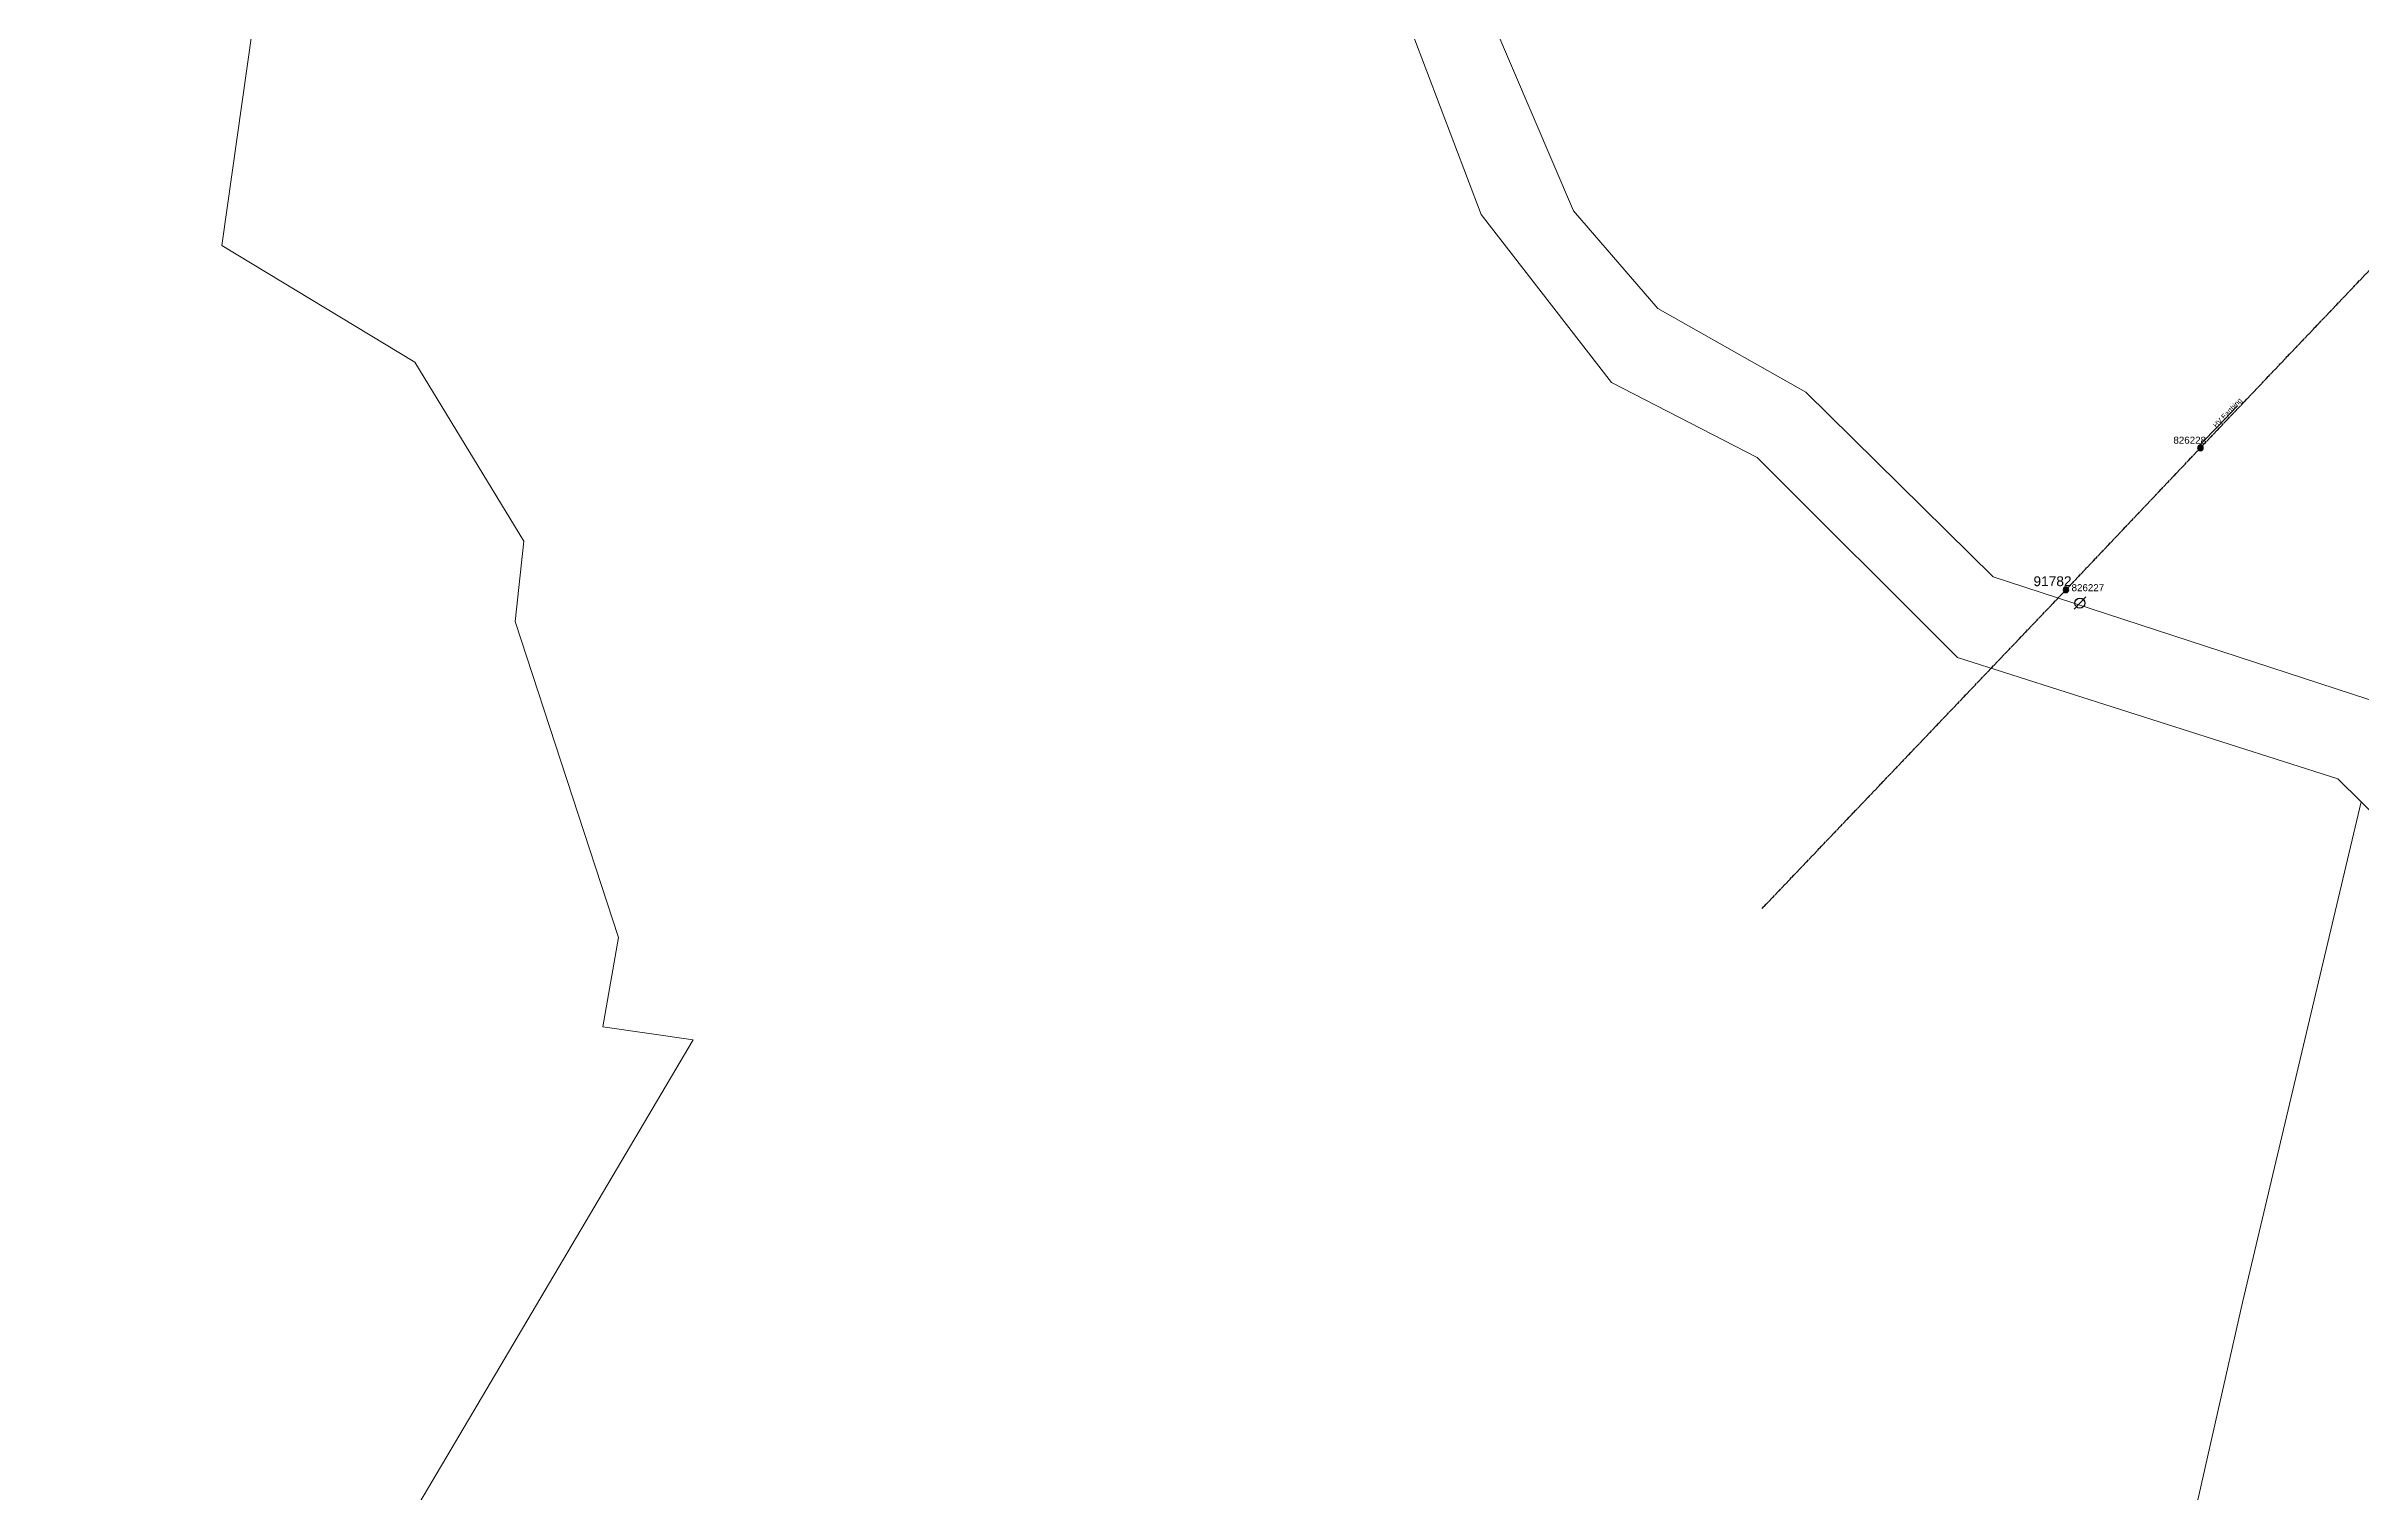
# Model space of a CAD drawing. Header units: metres. Extents: x 260602 to 264090, y 6290146 to 6293524.
# Drawn here: x 262560 to 263386, y 6291303 to 6291819 of the extents above; entities that cross this region are included whole.
import ezdxf
from ezdxf.enums import TextEntityAlignment as Align

# ---------------------------------------------------------------- set-up
doc = ezdxf.new("R2010")
doc.units = ezdxf.units.M
doc.linetypes.add('Cable Exist OH', pattern=[1, 1, 0])
doc.layers.get('0').update_dxf_attribs({"color": 6})
doc.layers.add('Cadastre Land Parcels_SP_EXT', color=9, linetype='Continuous', lineweight=5)
doc.layers.add('Cadastre Roads_SP_EXT', color=9, linetype='Continuous', lineweight=5)
for name, color, linetype in [('Equip_SP_HV_EXT', 7, 'Continuous'), ('Mains_HV_EXT', 7, 'Continuous'), ('Mains_HV_MOD', 3, 'Continuous'), ('SupportsOH_SP_TR_HV_LV_SL_EXT', 7, 'Continuous')]:
    doc.layers.add(name, color=color, linetype=linetype)
doc.layers.get('0').freeze()
doc.styles.add('HVSW_LABEL', font='arial.ttf')
doc.styles.add('POLE_LABEL', font='arial.ttf')
doc.styles.get("Standard").update_dxf_attribs({"font": 'arial.ttf'})
doc.linetypes.add('Cable E UG', pattern='A,6,-0.5,["E",Standard,S=1.7,R=0,X=0.5,Y=-1],-2.9', length=9.4)

# ---------------------------------------------------------------- blocks, each defined once
blk = doc.blocks.new('POLE_EXT')
blk.add_hatch(color=256).paths.add_polyline_path([(-1, 0, 1), (1, 0, 1)])
blk.add_lwpolyline([(-1, 0, 1), (1, 0, 1)], format="xyb", close=True)
for tag, height, flags, p in [('pNumber', 2.5, 8, (-17.84, 2.07)), ('OWNED_BY', 0.2, 9, (1.35, -0.4)), ('SPECIAL_USE', 0.2, 9, (1.35, -0.8)), ('STATE', 0.2, 9, (1.35, -1)), ('cLV', 0.2, 9, (1.35, -1.4)), ('hDepth', 0.2, 9, (1.35, -1.6)), ('hDia', 0.2, 9, (1.35, -1.8)), ('cHV', 0.2, 9, (1.35, -2)), ('cLinedev', 0.2, 9, (1.35, -3.4)), ('pExisting', 0.2, 9, (1.35, -3.8)), ('pFooting', 0.2, 9, (1.35, -4.4)), ('pNew', 0.2, 9, (1.35, -4.6)), ('pRelocate', 0.2, 9, (1.35, -5)), ('pRemove', 0.2, 9, (1.35, -5.2)), ('pReplace', 0.2, 9, (1.35, -5.4)), ('pStay', 0.2, 9, (1.35, -5.6)), ('pType', 0.2, 9, (1.35, -5.8)), ('cspan', 0.2, 9, (1.35, -6)), ('STREETNAME', 0.2, 9, (1.35, -6.2)), ('SUBURB', 0.2, 9, (1.35, -6.4)), ('OPERATED_BY', 0.2, 9, (1.36, -7.01)), ('PARENT', 0.2, 9, (1.35, -0.6)), ('USAGE', 0.2, 9, (1.35, -1.2)), ('LBRACKET', 0.2, 9, (1.35, -2.2)), ('LExisting', 0.2, 9, (1.35, -2.4)), ('LANTNUMBER', 0.2, 9, (1.35, -2.6)), ('LOther', 0.2, 9, (1.35, -2.8)), ('LRemove', 0.2, 9, (1.35, -3)), ('LEGEND', 0.2, 9, (1.35, -3.2)), ('LOCATION', 0.2, 9, (1.35, -3.6)), ('PFNUMBER', 0.2, 9, (1.35, -4)), ('NEWPFNUMBER', 0.2, 9, (1.35, -4.2)), ('NOTES', 0.2, 9, (1.35, -6.6)), ('MAINTAINED_BY', 0.2, 9, (1.36, -6.81))]:
    blk.add_attdef(tag, text='', height=height, dxfattribs=dict(flags=flags)).set_placement(p, align=Align.MIDDLE_LEFT)
at = {"style": 'POLE_LABEL'}
for tag, height, flags, p in [('STRUCTURE_PLANT_NUMBER', 0.2, 9, (1.35, 0.03)), ('ASSET_NUM', 2.5, 8, (2, 2)), ('STREET_CODE', 0.2, 9, (1.35, -0.2))]:
    blk.add_attdef(tag, text='', height=height, dxfattribs=dict(at, flags=flags)).set_placement(p, align=Align.MIDDLE_LEFT)
at = {"flags": 1}
blk.add_attdef('Z', (1.35, -7.33), '', height=0.2, dxfattribs=at)
blk = doc.blocks.new('HV_ABS_CLOSED_EXT')
blk.add_line((-3, 6.87), (3, 6.87))
blk.add_circle((0, 6.87), 1.8)
at = {"flags": 1}
blk.add_attdef('Z', (0, 0), '', height=0.2, dxfattribs=at)
at = {"style": 'HVSW_LABEL'}
for tag, height, flags, p in [('ASSET_NUM', 3.5, 8, (2, 2)), ('STREET_CODE', 0.2, 9, (0, -0.2))]:
    blk.add_attdef(tag, text='', height=height, dxfattribs=dict(at, flags=flags)).set_placement(p, align=Align.MIDDLE_LEFT)
at = {"flags": 9}
for tag, p in [('ACTUAL_STATUS', (0, -0.4)), ('CONSTRUCTED_VOLTAGE', (0, -0.6)), ('OPERATING_VOLTAGE', (0, -1)), ('ORIENTATION', (0, -1.2)), ('OWNED_BY', (0, -1.4)), ('STATE', (0, -1.6)), ('SWITCH_TYPE', (0, -1.8)), ('STREETNAME', (0, -2.6)), ('SUBURB', (0, -2.8)), ('NO_PHASES', (0, -0.8)), ('USAGE', (0, -2)), ('LEGEND', (0, -2.2)), ('LOCATION', (0, -2.4)), ('NOTES', (0, -3))]:
    blk.add_attdef(tag, text='', height=0.2, dxfattribs=at).set_placement(p, align=Align.MIDDLE_LEFT)

msp = doc.modelspace()

# ---------------------------------------------------------------- linework, layer by layer
at = {"layer": 'Cadastre Land Parcels_SP_EXT', "linetype": 'Continuous'}
msp.add_lwpolyline([(263297.17, 6291164.86), (263343.73, 6291370.43), (263386.11, 6291549.15), (263377.73, 6291557.38), (263242.02, 6291600.65), (263170.52, 6291672.03), (263118.44, 6291698.83), (263071.96, 6291758.73), (263047.6, 6291823.05), (263047.57, 6291831.82), (262968.25, 6291846.62), (262988.72, 6291978.53), (262988.72, 6291978.53), (262662.28, 6292029.42), (262622.35, 6291747.77), (262691.25, 6291706.07), (262730.21, 6291642.22), (262727.1, 6291613.51), (262764.01, 6291500.67), (262758.38, 6291468.79), (262790.67, 6291464.14), (262559.73, 6291073.58)], dxfattribs=at)
at = {"layer": 'Cadastre Roads_SP_EXT', "linetype": 'Continuous'}
for points in [[(263390.11, 6292181.61), (263366.68, 6292120.77), (263297.92, 6292042.95), (263247.98, 6292031.62), (263185.87, 6292027.66), (263075.65, 6291983.11), (263068.03, 6291967.94), (263050.74, 6291933.66), (263047.71, 6291875.1), (263047.57, 6291831.82), (263047.6, 6291823.05), (263071.96, 6291758.73), (263118.44, 6291698.83), (263170.52, 6291672.03), (263242.02, 6291600.65), (263377.73, 6291557.38), (263386.11, 6291549.15), (263439.58, 6291495.86)], [(263394.28, 6291583.86), (263254.7, 6291629.49), (263187.8, 6291695.32), (263134.99, 6291725.21), (263104.94, 6291760.09), (263076.13, 6291827.42), (263076.09, 6291882.13), (263081.33, 6291929.87), (263099.09, 6291960.16), (263194.78, 6291997.91), (263252.49, 6292003.1), (263313.77, 6292018.48), (263390.03, 6292101.59)]]:
    msp.add_lwpolyline(points, dxfattribs=at)
at = {"layer": 'Mains_HV_EXT', "linetype": 'Cable E UG'}
for points in [[(263335.04, 6291683.24), (263341.94, 6291690.5)], [(263328.69, 6291675.46), (263328.91, 6291676.89), (263335.01, 6291683.22), (263335.04, 6291683.24)]]:
    msp.add_lwpolyline(points, dxfattribs=at)
at = {"layer": 'Mains_HV_EXT', "linetype": 'Cable Exist OH'}
msp.add_lwpolyline([(263172.22, 6291511.04), (263280.71, 6291624.83)], dxfattribs=at)
at = {"layer": 'Mains_HV_MOD', "color": 7, "linetype": 'Cable Exist OH'}
msp.add_lwpolyline([(263280.72, 6291624.84), (263328.71, 6291675.48), (263401.09, 6291751.54), (263456.98, 6291810.03)], dxfattribs=at)

# ---------------------------------------------------------------- block references
at = {"layer": 'Equip_SP_HV_EXT'}
ref = msp.add_blockref('HV_ABS_CLOSED_EXT', (263280.71, 6291624.83), dxfattribs=dict(at, rotation=226.436083827819))
ref.add_attrib('ASSET_NUM', '91782', dxfattribs={"layer": '0', "height": 3.5, "style": 'HVSW_LABEL'}).set_placement((263282.71, 6291625.08), align=Align.BOTTOM_RIGHT)
at = {"layer": 'SupportsOH_SP_TR_HV_LV_SL_EXT'}
ref = msp.add_blockref('POLE_EXT', (263328.71, 6291675.48), dxfattribs=at)
ref.add_attrib('ASSET_NUM', '826228', dxfattribs={"layer": '0', "height": 2.5, "style": 'POLE_LABEL'}).set_placement((263330.71, 6291676.23), align=Align.BOTTOM_RIGHT)
ref = msp.add_blockref('POLE_EXT', (263280.71, 6291624.83), dxfattribs=at)
ref.add_attrib('ASSET_NUM', '826227', dxfattribs={"layer": '0', "height": 2.5, "style": 'POLE_LABEL'}).set_placement((263282.71, 6291625.58), align=Align.MIDDLE_LEFT)

# ---------------------------------------------------------------- texts
at = {"layer": 'Mains_HV_EXT'}
msp.add_text('HV Earthing', height=1.8, rotation=46.0495, dxfattribs=at).set_placement((263334.33, 6291682.51))

doc.saveas('drawing.dxf')
